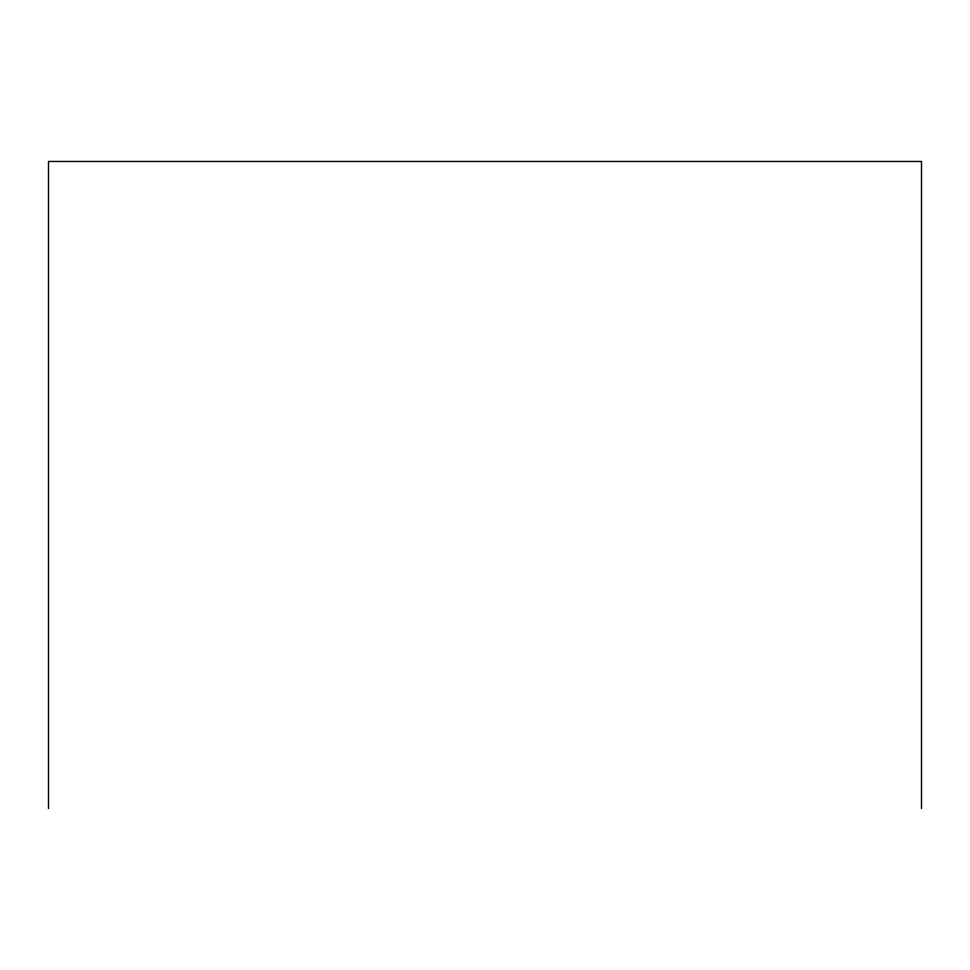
<?xml version="1.0" encoding="UTF-8"?>
<svg xmlns="http://www.w3.org/2000/svg" width="970" height="970" viewBox="0 0 970 970"><rect width="100%" height="100%" fill="white"/><g stroke="black" fill="none" stroke-linecap="round" stroke-linejoin="round"><path stroke-width="1.45" d="M921.5 808.531L921.5 161.469L48.5 161.469L48.5 808.531"/></g></svg>
